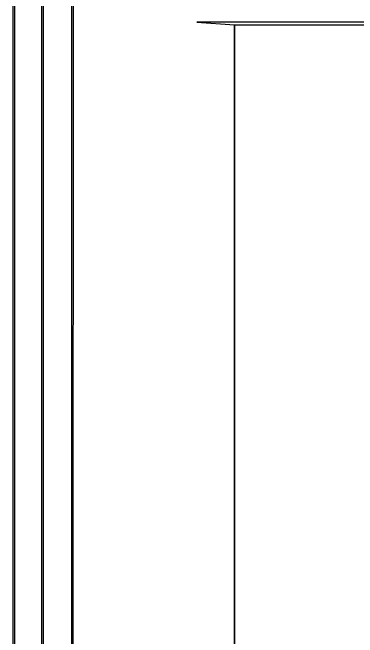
# Model space of a CAD drawing. Extents: x 17 to 323, y -435 to -5.
# Drawn here: x 16.9 to 72.2, y -193.2 to -93.1 of the extents above; entities that cross this region are included whole.
import ezdxf

# ---------------------------------------------------------------- set-up
doc = ezdxf.new("R2010")
doc.units = 0

msp = doc.modelspace()

# ---------------------------------------------------------------- linework, layer by layer
at = {"layer": 'CONTOURS'}
for p, q in [((17, -4.7), (16.9, -434.9)), ((17.2, -434.5), (17.3, -5)), ((21.6, -9.4), (21.5, -430.1)), ((21.8, -429.8), (21.9, -9.7)), ((26.4, -14.2), (26.3, -425.4)), ((26.6, -425), (26.7, -14.5)), ((99.8, -94.6), (46.5, -94.6)), ((46.5, -94.6), (52.5, -95)), ((52.5, -360.4), (52.5, -95)), ((52.5, -95), (79.4, -95)), ((52.5, -95), (52.5, -360.4))]:
    msp.add_line(p, q, dxfattribs=at)

doc.saveas('drawing.dxf')
